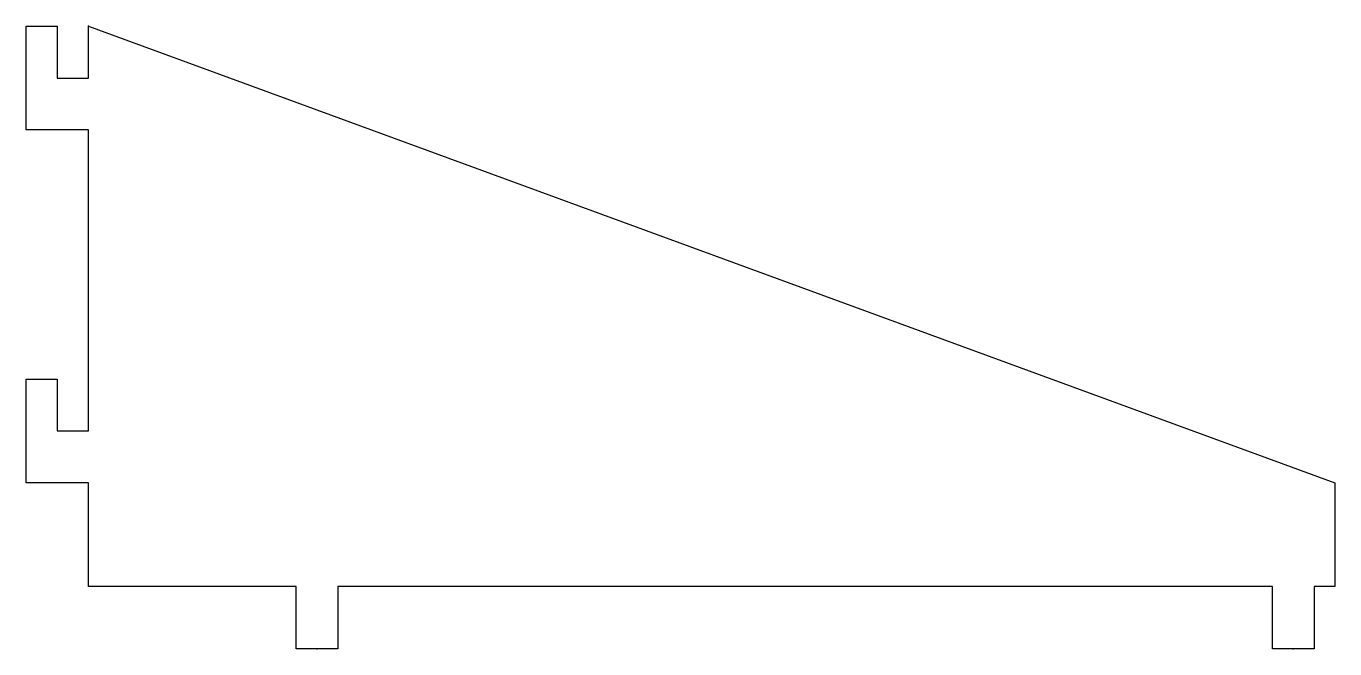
# Model space of a CAD drawing. Header units: millimetres. Extents: x -3 to 60, y -30 to 0.
import ezdxf

# ---------------------------------------------------------------- set-up
doc = ezdxf.new("R2010")
doc.units = ezdxf.units.MM
doc.layers.get('0').update_dxf_attribs({"linetype": 'CONTINUOUS'})

msp = doc.modelspace()

# ---------------------------------------------------------------- linework, layer by layer
msp.add_lwpolyline([(0, 0), (60, -22), (60, -27), (59, -27), (59, -30), (57, -30), (57, -27), (12, -27), (12, -30), (10, -30), (10, -27), (0, -27), (0, -22), (-3, -22), (-3, -17), (-1.5, -17), (-1.5, -19.5), (0, -19.5), (0, -5), (-3, -5), (-3, 0), (-1.5, 0), (-1.5, -2.5), (0, -2.5)], close=True)
for p in [(0, 0), (0, 0), (11, -30), (58, -30)]:
    msp.add_point(p)

doc.saveas('drawing.dxf')
